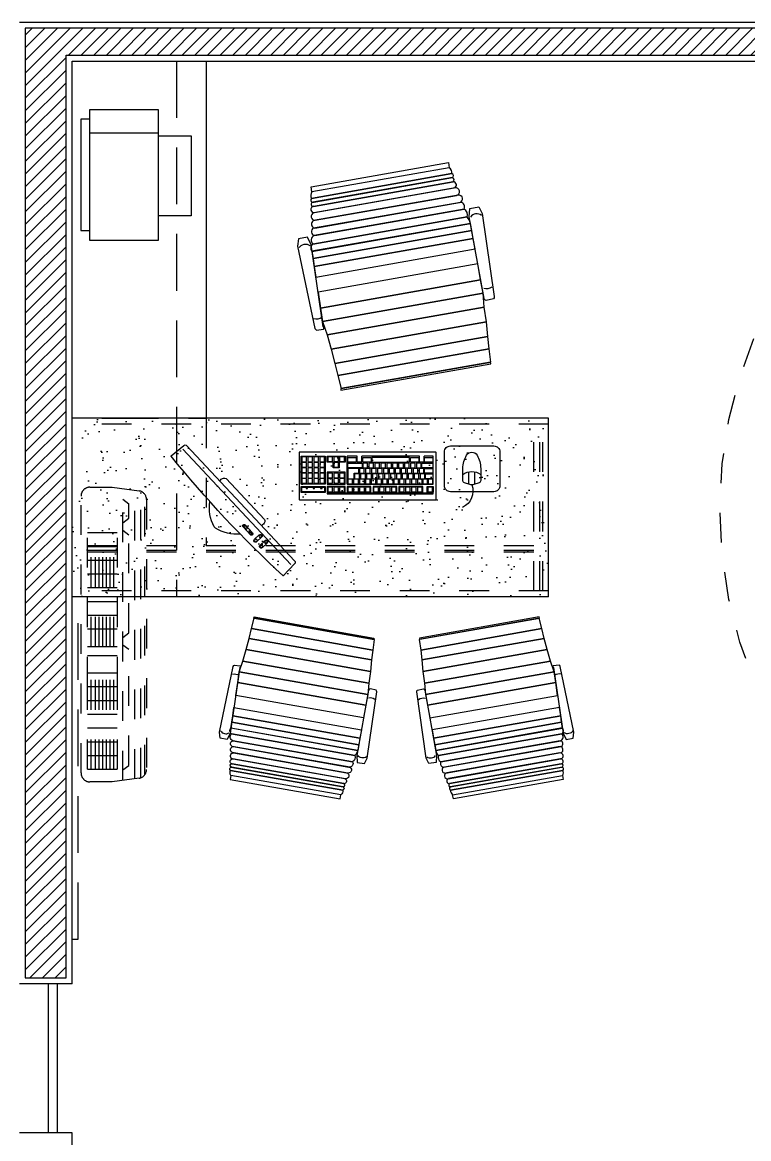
# Model space of a CAD drawing. Header units: millimetres. Extents: x 1999 to 2304, y 1614 to 1800.
# Drawn here: x 2210.985 to 2213.424, y 1637.271 to 1641.021 of the extents above; entities that cross this region are included whole.
import ezdxf

# ---------------------------------------------------------------- set-up
doc = ezdxf.new("R2010")
doc.units = ezdxf.units.MM
doc.header["$LTSCALE"] = 0.03
doc.linetypes.add('HIDDEN', pattern=[9.525, 6.35, -3.175])
for name, color, linetype in [('Ar condicionado', 3, 'Continuous'), ('BANCADAS', 5, 'Continuous'), ('Esquadrias', 3, 'Continuous'), ('Layout', 6, 'Continuous'), ('PL1', 1, 'Continuous'), ('PL250', 250, 'Continuous'), ('PL251', 251, 'Continuous'), ('PL5', 5, 'Continuous'), ('PL6', 6, 'Continuous'), ('Projeção', 250, 'HIDDEN')]:
    doc.layers.add(name, color=color, linetype=linetype)
pattern_1 = [(45, (174.669163, -0.952507), (-0.02121320344, 0.02121320344), [])]

# ---------------------------------------------------------------- blocks, each defined once
blk = doc.blocks.new('cadeira odonto.01')
at = {"layer": 'Layout', "color": 5}
for p, q in [((-0.621, 0.1625), (-0.6356, 0.1887)), ((-0.7364, -0.034), (-0.7364, -0.034)), ((-0.621, -0.2305), (-0.6356, -0.2567)), ((-0.315, -0.5), (-0.3304, -0.8074)), ((-0.265, -0.5), (-0.315, -0.5)), ((-0.265, -0.5), (-0.2496, -0.8074)), ((0.265, -0.5), (0.2496, -0.8074)), ((0.265, -0.5), (0.315, -0.5)), ((0.315, -0.5), (0.3304, -0.8074)), ((0.3536, -0.9616), (0.3536, -0.6116)), ((0.3536, -0.6116), (0.6036, -0.6116)), ((0.6036, -0.6116), (0.6036, -0.9616)), ((-0.2496, -0.8074), (-0.3304, -0.8074)), ((-0.25, -0.8), (-0.33, -0.8)), ((0.2496, -0.8074), (0.3304, -0.8074)), ((0.25, -0.8), (0.33, -0.8)), ((0.3536, -0.9616), (0.3536, -1.2116)), ((0.6036, -0.9616), (0.3536, -0.9616)), ((0.6036, -1.2116), (0.6036, -0.9616)), ((-0.8619, -1.0548), (0.2496, -1.0548)), ((-0.8619, -1.1048), (0.2496, -1.1048)), ((0.3536, -1.2116), (0.6036, -1.2116))]:
    blk.add_line(p, q, dxfattribs=at)
at = {"layer": 'Layout'}
for p, q in [((-0.15, 0.2), (-0.2, -0.2)), ((0.15, 0.2), (-0.15, 0.2)), ((0.15, 0.2), (0.2, -0.2)), ((-0.175, -0.2), (-0.25, -0.65)), ((0.2, -0.2), (-0.2, -0.2)), ((0.1765, -0.2093), (-0.1765, -0.2093)), ((0.175, -0.2), (0.25, -0.65)), ((-0.2107, -1.0548), (-0.25, -0.65)), ((0.2107, -1.0548), (0.25, -0.65)), ((-0.15, -1.68), (-0.2058, -1.1048)), ((0.15, -1.68), (0.2058, -1.1048)), ((-0.15, -1.68), (0.15, -1.68))]:
    blk.add_line(p, q, dxfattribs=at)
at = {"layer": 'Layout', "color": 250}
for p, q in [((-0.0111, 0.14), (-0.0111, 0.2)), ((0.0111, 0.14), (0.0111, 0.2)), ((-0.097, 0.14), (-0.132, -0.14)), ((0.097, 0.14), (-0.097, 0.14)), ((0.097, 0.14), (0.132, -0.14)), ((0.101, 0.1085), (-0.101, 0.1085)), ((0.132, -0.14), (-0.132, -0.14)), ((-0.1874, -1.0268), (-0.1874, -0.5)), ((-0.1874, -0.5), (0, -0.5)), ((0.1874, -0.5), (0, -0.5)), ((0.1874, -1.0268), (0.1874, -0.5))]:
    blk.add_line(p, q, dxfattribs=at)
at = {"layer": 'Layout', "color": 250, "linetype": 'HIDDEN', "ltscale": 0.5}
blk.add_lwpolyline([(-0.8273, -1.0548), (-0.8273, -0.6116), (-1.3173, -0.6116), (-1.3173, -1.1316), (-0.8273, -1.1316), (-0.8273, -1.1048)], dxfattribs=at)
at = {"layer": 'Layout', "color": 5}
for points in [[(-0.3938, -1.0548), (-0.3938, -0.6244), (-0.9138, -0.6244), (-0.9138, -1.1144), (-0.9138, -1.1144)], [(-0.9138, -1.1144), (-0.3938, -1.1144), (-0.3938, -1.1048)]]:
    blk.add_lwpolyline(points, dxfattribs=at)
at = {"layer": 'Layout', "color": 250, "linetype": 'HIDDEN', "ltscale": 0.5}
blk.add_lwpolyline([(0.3536, -0.8616), (0.3536, -0.6116), (0.875, -0.6116), (0.875, -0.8616)], close=True, dxfattribs=at)
for centre, radius in [((0, 0), 1.5), ((0, 0), 1), ((0, 0.2), 0.71)]:
    blk.add_circle(centre, radius, dxfattribs=at)
at = {"layer": 'Layout'}
blk.add_circle((-0.5114, -0.034), 0.225, dxfattribs=at)
at = {"layer": 'Layout', "color": 5}
for centre, radius, start, end in [((-0.5114, -0.034), 0.255, 119.1566, 240.8434), ((-0.8619, -1.0798), 0.025, 90, 270), ((0.2496, -1.0798), 0.025, 270, 90)]:
    blk.add_arc(centre, radius, start, end, dxfattribs=at)
at = {"layer": 'Layout', "color": 250}
for centre, radius, start, end in [((-0.0024, -2.0489), 1.4215, 79.7731, 100.0353), ((-0.2174, -1.0268), 0.03, 291.0587, 0), ((0.2174, -1.0268), 0.03, 180, 248.9413), ((-0.0024, 0.1717), 1.4215, 262.0475, 278.1485)]:
    blk.add_arc(centre, radius, start, end, dxfattribs=at)
blk = doc.blocks.new('imp')
at = {"layer": 'Layout', "color": 250}
blk.add_line((2064.1261, 1013.6938), (2064.3561, 1013.6938), dxfattribs=at)
at = {"layer": 'Layout', "color": 5}
blk.add_lwpolyline([(2064.1261, 1013.6138), (2064.1261, 1014.0538), (2064.3561, 1014.0538), (2064.3561, 1013.6138)], close=True, dxfattribs=at)
at = {"layer": 'Layout'}
blk.add_lwpolyline([(2064.3561, 1013.6469), (2064.3861, 1013.6469), (2064.3861, 1014.0207), (2064.3561, 1014.0207)], dxfattribs=at)
at = {"layer": 'Layout', "color": 250}
blk.add_lwpolyline([(2064.1261, 1013.7024), (2064.0161, 1013.7024), (2064.0161, 1013.9708), (2064.1261, 1013.9708)], dxfattribs=at)
blk = doc.blocks.new('chair')
at = {"layer": 'Layout', "color": 5}
for p, q in [((-0.2341, -0.0176), (-0.2341, 0)), ((-0.2341, 0), (0.2341, 0)), ((0.2341, 0), (0.2341, -0.0176)), ((0.2341, -0.0176), (-0.2341, -0.0176))]:
    blk.add_line(p, q, dxfattribs=at)
at = {"layer": 'Layout', "color": 251}
for p, q in [((0.2341, -0.0176), (-0.2341, -0.0176)), ((0.2341, -0.0176), (-0.2341, -0.0176)), ((-0.2398, -0.0385), (0.2388, -0.0385)), ((0.2388, -0.0385), (-0.2398, -0.0385)), ((-0.2398, -0.0385), (0.2388, -0.0385)), ((-0.2398, -0.0521), (0.2388, -0.0521)), ((0.2388, -0.0521), (-0.2373, -0.0521)), ((0.2388, -0.0661), (-0.2373, -0.0661)), ((-0.2373, -0.0661), (0.2388, -0.0661)), ((0.2414, -0.0874), (-0.2399, -0.0874)), ((-0.2373, -0.0874), (0.2388, -0.0874)), ((0.2513, -0.1386), (-0.2499, -0.1386)), ((0.2474, -0.113), (-0.2459, -0.113)), ((-0.2459, -0.1386), (0.2474, -0.1386)), ((-0.2399, -0.113), (0.2414, -0.113)), ((0.259, -0.1627), (-0.252, -0.1627)), ((-0.2499, -0.1627), (0.259, -0.1627)), ((0.2716, -0.2139), (-0.2688, -0.2139)), ((-0.2688, -0.2141), (0.2716, -0.2139)), ((0.264, -0.1907), (-0.2615, -0.1907)), ((-0.2615, -0.1907), (0.264, -0.1907)), ((0.2717, -0.2381), (-0.2694, -0.2381)), ((-0.2694, -0.2381), (0.2717, -0.2381)), ((0.2718, -0.2655), (-0.2701, -0.2655)), ((-0.2701, -0.2655), (0.2718, -0.2655)), ((-0.271, -0.3012), (0.2719, -0.3012)), ((0.2721, -0.3525), (-0.2723, -0.3525)), ((0.2723, -0.4068), (-0.2737, -0.4068)), ((-0.2737, -0.4068), (0.2723, -0.4068)), ((0.2725, -0.4524), (-0.2749, -0.4518)), ((-0.2749, -0.4518), (0.2725, -0.4524)), ((-0.2678, -0.4994), (0.2685, -0.4994)), ((0.2685, -0.4994), (-0.2678, -0.4994)), ((-0.2628, -0.5491), (0.2667, -0.5491)), ((0.2667, -0.5491), (-0.2628, -0.5491)), ((-0.2583, -0.598), (0.2627, -0.598)), ((0.2627, -0.598), (-0.2583, -0.598)), ((-0.2561, -0.6398), (0.2605, -0.6398)), ((0.2605, -0.6398), (-0.2561, -0.6398)), ((-0.2523, -0.6849), (0.2585, -0.6849))]:
    blk.add_line(p, q, dxfattribs=at)
at = {"layer": 'Layout'}
for p, q in [((-0.2688, -0.2139), (-0.2694, -0.2381)), ((0.2717, -0.2381), (0.2716, -0.2139)), ((-0.2694, -0.2381), (-0.2701, -0.2655)), ((0.2718, -0.2655), (0.2717, -0.2381)), ((-0.2701, -0.2655), (-0.271, -0.3012)), ((0.2719, -0.3012), (0.2718, -0.2655)), ((-0.2723, -0.3525), (-0.2737, -0.4068)), ((0.2723, -0.4068), (0.2721, -0.3525)), ((-0.2737, -0.4068), (-0.2749, -0.4518)), ((0.2725, -0.4524), (0.2723, -0.4068)), ((-0.2749, -0.4518), (-0.2678, -0.4994)), ((0.2685, -0.4994), (0.2725, -0.4524)), ((-0.2678, -0.4994), (-0.2628, -0.5491)), ((0.2667, -0.5491), (0.2685, -0.4994)), ((-0.2628, -0.5491), (-0.2583, -0.598)), ((0.2627, -0.598), (0.2667, -0.5491)), ((-0.2583, -0.598), (-0.2561, -0.6398)), ((0.2605, -0.6398), (0.2627, -0.598)), ((-0.2561, -0.6398), (-0.2523, -0.6849)), ((0.2585, -0.6849), (0.2605, -0.6398))]:
    blk.add_line(p, q, dxfattribs=at)
at = {"layer": 'Layout', "color": 5}
for points in [[(-0.2755, -0.1643), (-0.3059, -0.1643), (-0.3132, -0.1881), (-0.304, -0.4704, 0.205362), (-0.3002, -0.4768), (-0.2757, -0.4782, 0.424927), (-0.2754, -0.4703), (-0.2682, -0.1924)], [(0.2788, -0.164), (0.3092, -0.164), (0.3165, -0.1878), (0.3073, -0.4701, -0.205362), (0.3035, -0.4765), (0.279, -0.4779, -0.331039), (0.2726, -0.47), (0.2715, -0.1921)]]:
    blk.add_lwpolyline(points, format="xyb", close=True, dxfattribs=at)
for points in [[(-0.3092, -0.1942, -0.419252), (-0.2722, -0.1931, 0.402201)], [(0.3125, -0.1939, 0.419252), (0.2755, -0.1929, -0.402201)], [(-0.3018, -0.4375, 0.2105), (-0.2744, -0.4377, -0.207409)], [(0.3051, -0.4373, -0.2105), (0.2777, -0.4374, 0.207409)]]:
    blk.add_lwpolyline(points, format="xyb", dxfattribs=at)
at = {"layer": 'Layout'}
blk.add_lwpolyline([(0.2568, -0.6849), (-0.2539, -0.6849), (-0.2539, -0.69), (0.2568, -0.69)], close=True, dxfattribs=at)
at = {"layer": 'Layout', "color": 5}
for centre, radius, start, end in [((-0.2165, -0.0337), 0.0238, 137.6235, 191.6796), ((-0.2165, -0.0337), 0.0238, 137.6235, 191.6796), ((0.2189, -0.032), 0.0209, 341.9604, 43.4591), ((0.2189, -0.032), 0.0209, 341.9604, 43.4591), ((-0.2373, -0.0767), 0.0107, 90, 270), ((-0.2373, -0.0591), 0.00696, 90, 270), ((-0.2343, -0.0453), 0.00878, 129.2386, 230.7614), ((0.2357, -0.0453), 0.00745, 294.139, 65.861), ((0.2352, -0.0591), 0.00781, 296.9826, 63.0174), ((0.2369, -0.0767), 0.0108, 280.1541, 79.8459), ((-0.2382, -0.1002), 0.0129, 97.7987, 262.2013), ((0.2414, -0.1002), 0.0128, 270, 90), ((-0.2472, -0.1506), 0.0124, 102.6717, 257.3283), ((-0.2416, -0.1258), 0.0135, 108.746, 251.254), ((0.2474, -0.1258), 0.0128, 270, 90), ((0.2471, -0.1532), 0.0152, 321.1954, 74.0184), ((-0.2473, -0.1799), 0.0178, 105.1255, 217.329), ((0.2455, -0.1796), 0.0216, 329.1582, 51.2932), ((-0.2552, -0.2055), 0.0161, 113.1015, 212.385), ((0.2232, -0.2168), 0.0485, 3.4659, 32.6133)]:
    blk.add_arc(centre, radius, start, end, dxfattribs=at)
blk = doc.blocks.new('Teclado')
at = {"layer": 'PL250'}
blk.add_lwpolyline([(-0.23, 0.158), (-0.23, 0.002, 0.414214), (-0.228, 0), (0.228, 0, 0.414214), (0.23, 0.002), (0.23, 0.158, 0.414214), (0.228, 0.16), (-0.228, 0.16, 0.414214)], format="xyb", close=True, dxfattribs=at)
at = {"layer": 'PL251'}
for p, q in [((-0.22, 0.108), (-0.22, 0.0141)), ((0.069, 0.108), (-0.22, 0.108)), ((0.069, 0.108), (0.069, 0.0141)), ((0.098, 0.0494), (0.098, 0.0363)), ((0.116, 0.0532), (0.116, 0.034)), ((-0.22, 0.0141), (-0.19, 0.0141)), ((-0.19, 0.0341), (-0.19, 0.0141)), ((-0.19, 0.0341), (-0.174, 0.0341)), ((-0.174, 0.0341), (-0.174, 0.0141)), ((-0.174, 0.0141), (0.019, 0.0141)), ((0.019, 0.0341), (0.019, 0.0141)), ((0.019, 0.0341), (0.035, 0.0341)), ((0.035, 0.0341), (0.035, 0.0141)), ((0.035, 0.0141), (0.069, 0.0141))]:
    blk.add_line(p, q, dxfattribs=at)
for points in [[(-0.22, 0.138), (0.136, 0.138), (0.136, 0.14), (-0.22, 0.14)], [(-0.22, 0.136), (-0.2, 0.136), (-0.2, 0.116), (-0.22, 0.116)], [(-0.105, 0.136), (-0.185, 0.136), (-0.185, 0.116), (-0.105, 0.116)], [(-0.018, 0.136), (-0.098, 0.136), (-0.098, 0.116), (-0.018, 0.116)], [(0.069, 0.136), (-0.011, 0.136), (-0.011, 0.116), (0.069, 0.116)], [(0.136, 0.136), (0.076, 0.136), (0.076, 0.116), (0.136, 0.116)], [(0.143, 0.136), (0.223, 0.136), (0.223, 0.116), (0.143, 0.116)], [(0.145, 0.134), (0.221, 0.134), (0.221, 0.118), (0.145, 0.118)], [(0.1529, 0.1227), (0.1529, 0.1207), (0.1579, 0.1207), (0.1579, 0.1227)], [(0.1779, 0.1227), (0.1779, 0.1207), (0.1829, 0.1207), (0.1829, 0.1227)], [(0.2018, 0.1227), (0.2018, 0.1207), (0.2068, 0.1207), (0.2068, 0.1227)], [(0.136, 0.108), (0.076, 0.108), (0.076, 0.068), (0.136, 0.068)], [(0.223, 0.0141), (0.143, 0.0141), (0.143, 0.108), (0.223, 0.108)]]:
    blk.add_lwpolyline(points, close=True, dxfattribs=at)
for points in [[(-0.202, 0.1325, 0.414214), (-0.2035, 0.134), (-0.2165, 0.134, 0.414214), (-0.218, 0.1325), (-0.218, 0.1195, 0.414214), (-0.2165, 0.118), (-0.2035, 0.118, 0.414214), (-0.202, 0.1195)], [(-0.167, 0.1325, 0.414214), (-0.1685, 0.134), (-0.1815, 0.134, 0.414214), (-0.183, 0.1325), (-0.183, 0.1195, 0.414214), (-0.1815, 0.118), (-0.1685, 0.118, 0.414214), (-0.167, 0.1195)], [(-0.147, 0.1325, 0.414214), (-0.1485, 0.134), (-0.1615, 0.134, 0.414214), (-0.163, 0.1325), (-0.163, 0.1195, 0.414214), (-0.1615, 0.118), (-0.1485, 0.118, 0.414214), (-0.147, 0.1195)], [(-0.127, 0.1325, 0.414214), (-0.1285, 0.134), (-0.1415, 0.134, 0.414214), (-0.143, 0.1325), (-0.143, 0.1195, 0.414214), (-0.1415, 0.118), (-0.1285, 0.118, 0.414214), (-0.127, 0.1195)], [(-0.107, 0.1325, 0.414214), (-0.1085, 0.134), (-0.1215, 0.134, 0.414214), (-0.123, 0.1325), (-0.123, 0.1195, 0.414214), (-0.1215, 0.118), (-0.1085, 0.118, 0.414214), (-0.107, 0.1195)], [(-0.0799, 0.1325, 0.414214), (-0.0814, 0.134), (-0.0944, 0.134, 0.414214), (-0.0959, 0.1325), (-0.0959, 0.1195, 0.414214), (-0.0944, 0.118), (-0.0814, 0.118, 0.414214), (-0.0799, 0.1195)], [(-0.0599, 0.1325, 0.414214), (-0.0614, 0.134), (-0.0744, 0.134, 0.414214), (-0.0759, 0.1325), (-0.0759, 0.1195, 0.414214), (-0.0744, 0.118), (-0.0614, 0.118, 0.414214), (-0.0599, 0.1195)], [(-0.0399, 0.1325, 0.414214), (-0.0414, 0.134), (-0.0544, 0.134, 0.414214), (-0.0559, 0.1325), (-0.0559, 0.1195, 0.414214), (-0.0544, 0.118), (-0.0414, 0.118, 0.414214), (-0.0399, 0.1195)], [(-0.0199, 0.1325, 0.414214), (-0.0214, 0.134), (-0.0344, 0.134, 0.414214), (-0.0359, 0.1325), (-0.0359, 0.1195, 0.414214), (-0.0344, 0.118), (-0.0214, 0.118, 0.414214), (-0.0199, 0.1195)], [(0.007, 0.1325, 0.414214), (0.0055, 0.134), (-0.0075, 0.134, 0.414214), (-0.009, 0.1325), (-0.009, 0.1195, 0.414214), (-0.0075, 0.118), (0.0055, 0.118, 0.414214), (0.007, 0.1195)], [(0.027, 0.1325, 0.414214), (0.0255, 0.134), (0.0125, 0.134, 0.414214), (0.011, 0.1325), (0.011, 0.1195, 0.414214), (0.0125, 0.118), (0.0255, 0.118, 0.414214), (0.027, 0.1195)], [(0.047, 0.1325, 0.414214), (0.0455, 0.134), (0.0325, 0.134, 0.414214), (0.031, 0.1325), (0.031, 0.1195, 0.414214), (0.0325, 0.118), (0.0455, 0.118, 0.414214), (0.047, 0.1195)], [(0.067, 0.1325, 0.414214), (0.0655, 0.134), (0.0525, 0.134, 0.414214), (0.051, 0.1325), (0.051, 0.1195, 0.414214), (0.0525, 0.118), (0.0655, 0.118, 0.414214), (0.067, 0.1195)], [(0.094, 0.1325, 0.414214), (0.0925, 0.134), (0.0795, 0.134, 0.414214), (0.078, 0.1325), (0.078, 0.1195, 0.414214), (0.0795, 0.118), (0.0925, 0.118, 0.414214), (0.094, 0.1195)], [(0.114, 0.1325, 0.414214), (0.1125, 0.134), (0.0995, 0.134, 0.414214), (0.098, 0.1325), (0.098, 0.1195, 0.414214), (0.0995, 0.118), (0.1125, 0.118, 0.414214), (0.114, 0.1195)], [(0.134, 0.1325, 0.414214), (0.1325, 0.134), (0.1195, 0.134, 0.414214), (0.118, 0.1325), (0.118, 0.1195, 0.414214), (0.1195, 0.118), (0.1325, 0.118, 0.414214), (0.134, 0.1195)], [(-0.2175, 0.0894), (-0.1955, 0.0894, -0.414214), (-0.194, 0.0879), (-0.194, 0.0748, -0.414214), (-0.1955, 0.0733), (-0.2175, 0.0733, -0.414214), (-0.219, 0.0748), (-0.219, 0.0879, -0.414214)], [(-0.2029, 0.1055, 0.414214), (-0.2044, 0.107), (-0.2174, 0.107, 0.414214), (-0.2189, 0.1055), (-0.2189, 0.0925, 0.414214), (-0.2174, 0.091), (-0.2044, 0.091, 0.414214), (-0.2029, 0.0925)], [(-0.1848, 0.1055, 0.414214), (-0.1863, 0.107), (-0.1993, 0.107, 0.414214), (-0.2008, 0.1055), (-0.2008, 0.0925, 0.414214), (-0.1993, 0.091), (-0.1863, 0.091, 0.414214), (-0.1848, 0.0925)], [(-0.1764, 0.0878, 0.414214), (-0.1779, 0.0893), (-0.1909, 0.0893, 0.414214), (-0.1924, 0.0878), (-0.1924, 0.0748, 0.414214), (-0.1909, 0.0733), (-0.1779, 0.0733, 0.414214), (-0.1764, 0.0748)], [(-0.167, 0.1055, 0.414214), (-0.1685, 0.107), (-0.1815, 0.107, 0.414214), (-0.183, 0.1055), (-0.183, 0.0925, 0.414214), (-0.1815, 0.091), (-0.1685, 0.091, 0.414214), (-0.167, 0.0925)], [(-0.1564, 0.0878, 0.414214), (-0.1579, 0.0893), (-0.1709, 0.0893, 0.414214), (-0.1724, 0.0878), (-0.1724, 0.0748, 0.414214), (-0.1709, 0.0733), (-0.1579, 0.0733, 0.414214), (-0.1564, 0.0748)], [(-0.147, 0.1055, 0.414214), (-0.1485, 0.107), (-0.1615, 0.107, 0.414214), (-0.163, 0.1055), (-0.163, 0.0925, 0.414214), (-0.1615, 0.091), (-0.1485, 0.091, 0.414214), (-0.147, 0.0925)], [(-0.1364, 0.0878, 0.414214), (-0.1379, 0.0893), (-0.1509, 0.0893, 0.414214), (-0.1524, 0.0878), (-0.1524, 0.0748, 0.414214), (-0.1509, 0.0733), (-0.1379, 0.0733, 0.414214), (-0.1364, 0.0748)], [(-0.127, 0.1055, 0.414214), (-0.1285, 0.107), (-0.1415, 0.107, 0.414214), (-0.143, 0.1055), (-0.143, 0.0925, 0.414214), (-0.1415, 0.091), (-0.1285, 0.091, 0.414214), (-0.127, 0.0925)], [(-0.1164, 0.0878, 0.414214), (-0.1179, 0.0893), (-0.1309, 0.0893, 0.414214), (-0.1324, 0.0878), (-0.1324, 0.0748, 0.414214), (-0.1309, 0.0733), (-0.1179, 0.0733, 0.414214), (-0.1164, 0.0748)], [(-0.107, 0.1055, 0.414214), (-0.1085, 0.107), (-0.1215, 0.107, 0.414214), (-0.123, 0.1055), (-0.123, 0.0925, 0.414214), (-0.1215, 0.091), (-0.1085, 0.091, 0.414214), (-0.107, 0.0925)], [(-0.0964, 0.0878, 0.414214), (-0.0979, 0.0893), (-0.1109, 0.0893, 0.414214), (-0.1124, 0.0878), (-0.1124, 0.0748, 0.414214), (-0.1109, 0.0733), (-0.0979, 0.0733, 0.414214), (-0.0964, 0.0748)], [(-0.0881, 0.1055, 0.414214), (-0.0896, 0.107), (-0.1026, 0.107, 0.414214), (-0.1041, 0.1055), (-0.1041, 0.0925, 0.414214), (-0.1026, 0.091), (-0.0896, 0.091, 0.414214), (-0.0881, 0.0925)], [(-0.0764, 0.0878, 0.414214), (-0.0779, 0.0893), (-0.0909, 0.0893, 0.414214), (-0.0924, 0.0878), (-0.0924, 0.0748, 0.414214), (-0.0909, 0.0733), (-0.0779, 0.0733, 0.414214), (-0.0764, 0.0748)], [(-0.0692, 0.1055, 0.414214), (-0.0707, 0.107), (-0.0837, 0.107, 0.414214), (-0.0852, 0.1055), (-0.0852, 0.0925, 0.414214), (-0.0837, 0.091), (-0.0707, 0.091, 0.414214), (-0.0692, 0.0925)], [(-0.0564, 0.0878, 0.414214), (-0.0579, 0.0893), (-0.0709, 0.0893, 0.414214), (-0.0724, 0.0878), (-0.0724, 0.0748, 0.414214), (-0.0709, 0.0733), (-0.0579, 0.0733, 0.414214), (-0.0564, 0.0748)], [(-0.0496, 0.1055, 0.414214), (-0.0511, 0.107), (-0.0641, 0.107, 0.414214), (-0.0656, 0.1055), (-0.0656, 0.0925, 0.414214), (-0.0641, 0.091), (-0.0511, 0.091, 0.414214), (-0.0496, 0.0925)], [(-0.0364, 0.0878, 0.414214), (-0.0379, 0.0893), (-0.0509, 0.0893, 0.414214), (-0.0524, 0.0878), (-0.0524, 0.0748, 0.414214), (-0.0509, 0.0733), (-0.0379, 0.0733, 0.414214), (-0.0364, 0.0748)], [(-0.0303, 0.1055, 0.414214), (-0.0318, 0.107), (-0.0448, 0.107, 0.414214), (-0.0463, 0.1055), (-0.0463, 0.0925, 0.414214), (-0.0448, 0.091), (-0.0318, 0.091, 0.414214), (-0.0303, 0.0925)], [(-0.0164, 0.0878, 0.414214), (-0.0179, 0.0893), (-0.0309, 0.0893, 0.414214), (-0.0324, 0.0878), (-0.0324, 0.0748, 0.414214), (-0.0309, 0.0733), (-0.0179, 0.0733, 0.414214), (-0.0164, 0.0748)], [(-0.0114, 0.1055, 0.414214), (-0.0129, 0.107), (-0.0259, 0.107, 0.414214), (-0.0274, 0.1055), (-0.0274, 0.0925, 0.414214), (-0.0259, 0.091), (-0.0129, 0.091, 0.414214), (-0.0114, 0.0925)], [(0.0036, 0.0878, 0.414214), (0.0021, 0.0893), (-0.0109, 0.0893, 0.414214), (-0.0124, 0.0878), (-0.0124, 0.0748, 0.414214), (-0.0109, 0.0733), (0.0021, 0.0733, 0.414214), (0.0036, 0.0748)], [(0.007, 0.1055, 0.414214), (0.0055, 0.107), (-0.0075, 0.107, 0.414214), (-0.009, 0.1055), (-0.009, 0.0925, 0.414214), (-0.0075, 0.091), (0.0055, 0.091, 0.414214), (0.007, 0.0925)], [(0.0236, 0.0878, 0.414214), (0.0221, 0.0893), (0.0091, 0.0893, 0.414214), (0.0076, 0.0878), (0.0076, 0.0748, 0.414214), (0.0091, 0.0733), (0.0221, 0.0733, 0.414214), (0.0236, 0.0748)], [(0.027, 0.1055, 0.414214), (0.0255, 0.107), (0.0125, 0.107, 0.414214), (0.011, 0.1055), (0.011, 0.0925, 0.414214), (0.0125, 0.091), (0.0255, 0.091, 0.414214), (0.027, 0.0925)], [(0.0436, 0.0878, 0.414214), (0.0421, 0.0893), (0.0291, 0.0893, 0.414214), (0.0276, 0.0878), (0.0276, 0.0748, 0.414214), (0.0291, 0.0733), (0.0421, 0.0733, 0.414214), (0.0436, 0.0748)], [(0.0306, 0.0552), (0.0655, 0.0552, 0.414214), (0.067, 0.0567), (0.067, 0.0878, 0.414214), (0.0655, 0.0893), (0.047, 0.0893, 0.414214), (0.0455, 0.0878), (0.0455, 0.0723, -0.414214), (0.044, 0.0708), (0.0306, 0.0708, 0.414214), (0.0291, 0.0693), (0.0291, 0.0567, 0.414214)], [(0.047, 0.1055, 0.414214), (0.0455, 0.107), (0.0325, 0.107, 0.414214), (0.031, 0.1055), (0.031, 0.0925, 0.414214), (0.0325, 0.091), (0.0455, 0.091, 0.414214), (0.047, 0.0925)], [(0.067, 0.1055, 0.414214), (0.0655, 0.107), (0.0525, 0.107, 0.414214), (0.051, 0.1055), (0.051, 0.0925, 0.414214), (0.0525, 0.091), (0.0655, 0.091, 0.414214), (0.067, 0.0925)], [(0.094, 0.1032, 0.414214), (0.0925, 0.1047), (0.0795, 0.1047, 0.414214), (0.078, 0.1032), (0.078, 0.0902, 0.414214), (0.0795, 0.0887), (0.0925, 0.0887, 0.414214), (0.094, 0.0902)], [(0.094, 0.0855, 0.414214), (0.0925, 0.087), (0.0795, 0.087, 0.414214), (0.078, 0.0855), (0.078, 0.0725, 0.414214), (0.0795, 0.071), (0.0925, 0.071, 0.414214), (0.094, 0.0725)], [(0.114, 0.1032, 0.414214), (0.1125, 0.1047), (0.0995, 0.1047, 0.414214), (0.098, 0.1032), (0.098, 0.0902, 0.414214), (0.0995, 0.0887), (0.1125, 0.0887, 0.414214), (0.114, 0.0902)], [(0.114, 0.0855, 0.414214), (0.1125, 0.087), (0.0995, 0.087, 0.414214), (0.098, 0.0855), (0.098, 0.0725, 0.414214), (0.0995, 0.071), (0.1125, 0.071, 0.414214), (0.114, 0.0725)], [(0.134, 0.1032, 0.414214), (0.1325, 0.1047), (0.1195, 0.1047, 0.414214), (0.118, 0.1032), (0.118, 0.0902, 0.414214), (0.1195, 0.0887), (0.1325, 0.0887, 0.414214), (0.134, 0.0902)], [(0.134, 0.0855, 0.414214), (0.1325, 0.087), (0.1195, 0.087, 0.414214), (0.118, 0.0855), (0.118, 0.0725, 0.414214), (0.1195, 0.071), (0.1325, 0.071, 0.414214), (0.134, 0.0725)], [(0.161, 0.1033, 0.414214), (0.1595, 0.1048), (0.1465, 0.1048, 0.414214), (0.145, 0.1033), (0.145, 0.0903, 0.414214), (0.1465, 0.0888), (0.1595, 0.0888, 0.414214), (0.161, 0.0903)], [(0.161, 0.0856, 0.414214), (0.1595, 0.0871), (0.1465, 0.0871, 0.414214), (0.145, 0.0856), (0.145, 0.0726, 0.414214), (0.1465, 0.0711), (0.1595, 0.0711, 0.414214), (0.161, 0.0726)], [(0.181, 0.1033, 0.414214), (0.1795, 0.1048), (0.1665, 0.1048, 0.414214), (0.165, 0.1033), (0.165, 0.0903, 0.414214), (0.1665, 0.0888), (0.1795, 0.0888, 0.414214), (0.181, 0.0903)], [(0.181, 0.0856, 0.414214), (0.1795, 0.0871), (0.1665, 0.0871, 0.414214), (0.165, 0.0856), (0.165, 0.0726, 0.414214), (0.1665, 0.0711), (0.1795, 0.0711, 0.414214), (0.181, 0.0726)], [(0.201, 0.1033, 0.414214), (0.1995, 0.1048), (0.1865, 0.1048, 0.414214), (0.185, 0.1033), (0.185, 0.0903, 0.414214), (0.1865, 0.0888), (0.1995, 0.0888, 0.414214), (0.201, 0.0903)], [(0.201, 0.0856, 0.414214), (0.1995, 0.0871), (0.1865, 0.0871, 0.414214), (0.185, 0.0856), (0.185, 0.0726, 0.414214), (0.1865, 0.0711), (0.1995, 0.0711, 0.414214), (0.201, 0.0726)], [(0.221, 0.1033, 0.414214), (0.2195, 0.1048), (0.2065, 0.1048, 0.414214), (0.205, 0.1033), (0.205, 0.0903, 0.414214), (0.2065, 0.0888), (0.2195, 0.0888, 0.414214), (0.221, 0.0903)], [(0.221, 0.0856, 0.414214), (0.2195, 0.0871), (0.2065, 0.0871, 0.414214), (0.205, 0.0856), (0.205, 0.0726, 0.414214), (0.2065, 0.0711), (0.2195, 0.0711, 0.414214), (0.221, 0.0726)], [(-0.219, 0.0567), (-0.219, 0.0698, -0.414214), (-0.2175, 0.0713), (-0.1922, 0.0713, -0.414214), (-0.1907, 0.0698), (-0.1907, 0.0567, -0.414214), (-0.1922, 0.0552), (-0.2175, 0.0552, -0.414214)], [(-0.219, 0.0386), (-0.219, 0.0517, -0.414214), (-0.2175, 0.0532), (-0.1834, 0.0532, -0.414214), (-0.1819, 0.0517), (-0.1819, 0.0386, -0.414214), (-0.1834, 0.0371), (-0.2175, 0.0371, -0.414214)], [(-0.1727, 0.0697, 0.414214), (-0.1742, 0.0712), (-0.1872, 0.0712, 0.414214), (-0.1887, 0.0697), (-0.1887, 0.0567, 0.414214), (-0.1872, 0.0552), (-0.1742, 0.0552, 0.414214), (-0.1727, 0.0567)], [(-0.1639, 0.0517, 0.414214), (-0.1654, 0.0532), (-0.1784, 0.0532, 0.414214), (-0.1799, 0.0517), (-0.1799, 0.0387, 0.414214), (-0.1784, 0.0372), (-0.1654, 0.0372, 0.414214), (-0.1639, 0.0387)], [(-0.1527, 0.0697, 0.414214), (-0.1542, 0.0712), (-0.1672, 0.0712, 0.414214), (-0.1687, 0.0697), (-0.1687, 0.0567, 0.414214), (-0.1672, 0.0552), (-0.1542, 0.0552, 0.414214), (-0.1527, 0.0567)], [(-0.1439, 0.0517, 0.414214), (-0.1454, 0.0532), (-0.1584, 0.0532, 0.414214), (-0.1599, 0.0517), (-0.1599, 0.0387, 0.414214), (-0.1584, 0.0372), (-0.1454, 0.0372, 0.414214), (-0.1439, 0.0387)], [(-0.1327, 0.0697, 0.414214), (-0.1342, 0.0712), (-0.1472, 0.0712, 0.414214), (-0.1487, 0.0697), (-0.1487, 0.0567, 0.414214), (-0.1472, 0.0552), (-0.1342, 0.0552, 0.414214), (-0.1327, 0.0567)], [(-0.1239, 0.0517, 0.414214), (-0.1254, 0.0532), (-0.1384, 0.0532, 0.414214), (-0.1399, 0.0517), (-0.1399, 0.0387, 0.414214), (-0.1384, 0.0372), (-0.1254, 0.0372, 0.414214), (-0.1239, 0.0387)], [(-0.1127, 0.0697, 0.414214), (-0.1142, 0.0712), (-0.1272, 0.0712, 0.414214), (-0.1287, 0.0697), (-0.1287, 0.0567, 0.414214), (-0.1272, 0.0552), (-0.1142, 0.0552, 0.414214), (-0.1127, 0.0567)], [(-0.1039, 0.0517, 0.414214), (-0.1054, 0.0532), (-0.1184, 0.0532, 0.414214), (-0.1199, 0.0517), (-0.1199, 0.0387, 0.414214), (-0.1184, 0.0372), (-0.1054, 0.0372, 0.414214), (-0.1039, 0.0387)], [(-0.0927, 0.0697, 0.414214), (-0.0942, 0.0712), (-0.1072, 0.0712, 0.414214), (-0.1087, 0.0697), (-0.1087, 0.0567, 0.414214), (-0.1072, 0.0552), (-0.0942, 0.0552, 0.414214), (-0.0927, 0.0567)], [(-0.0839, 0.0517, 0.414214), (-0.0854, 0.0532), (-0.0984, 0.0532, 0.414214), (-0.0999, 0.0517), (-0.0999, 0.0387, 0.414214), (-0.0984, 0.0372), (-0.0854, 0.0372, 0.414214), (-0.0839, 0.0387)], [(-0.0727, 0.0697, 0.414214), (-0.0742, 0.0712), (-0.0872, 0.0712, 0.414214), (-0.0887, 0.0697), (-0.0887, 0.0567, 0.414214), (-0.0872, 0.0552), (-0.0742, 0.0552, 0.414214), (-0.0727, 0.0567)], [(-0.0639, 0.0517, 0.414214), (-0.0654, 0.0532), (-0.0784, 0.0532, 0.414214), (-0.0799, 0.0517), (-0.0799, 0.0387, 0.414214), (-0.0784, 0.0372), (-0.0654, 0.0372, 0.414214), (-0.0639, 0.0387)], [(-0.0527, 0.0697, 0.414214), (-0.0542, 0.0712), (-0.0672, 0.0712, 0.414214), (-0.0687, 0.0697), (-0.0687, 0.0567, 0.414214), (-0.0672, 0.0552), (-0.0542, 0.0552, 0.414214), (-0.0527, 0.0567)], [(-0.0439, 0.0517, 0.414214), (-0.0454, 0.0532), (-0.0584, 0.0532, 0.414214), (-0.0599, 0.0517), (-0.0599, 0.0387, 0.414214), (-0.0584, 0.0372), (-0.0454, 0.0372, 0.414214), (-0.0439, 0.0387)], [(-0.0327, 0.0697, 0.414214), (-0.0342, 0.0712), (-0.0472, 0.0712, 0.414214), (-0.0487, 0.0697), (-0.0487, 0.0567, 0.414214), (-0.0472, 0.0552), (-0.0342, 0.0552, 0.414214), (-0.0327, 0.0567)], [(-0.0239, 0.0517, 0.414214), (-0.0254, 0.0532), (-0.0384, 0.0532, 0.414214), (-0.0399, 0.0517), (-0.0399, 0.0387, 0.414214), (-0.0384, 0.0372), (-0.0254, 0.0372, 0.414214), (-0.0239, 0.0387)], [(-0.0127, 0.0697, 0.414214), (-0.0142, 0.0712), (-0.0272, 0.0712, 0.414214), (-0.0287, 0.0697), (-0.0287, 0.0567, 0.414214), (-0.0272, 0.0552), (-0.0142, 0.0552, 0.414214), (-0.0127, 0.0567)], [(-0.0039, 0.0517, 0.414214), (-0.0054, 0.0532), (-0.0184, 0.0532, 0.414214), (-0.0199, 0.0517), (-0.0199, 0.0387, 0.414214), (-0.0184, 0.0372), (-0.0054, 0.0372, 0.414214), (-0.0039, 0.0387)], [(0.0073, 0.0697, 0.414214), (0.0058, 0.0712), (-0.0072, 0.0712, 0.414214), (-0.0087, 0.0697), (-0.0087, 0.0567, 0.414214), (-0.0072, 0.0552), (0.0058, 0.0552, 0.414214), (0.0073, 0.0567)], [(0.0161, 0.0517, 0.414214), (0.0146, 0.0532), (0.0016, 0.0532, 0.414214), (0.0001, 0.0517), (0.0001, 0.0387, 0.414214), (0.0016, 0.0372), (0.0146, 0.0372, 0.414214), (0.0161, 0.0387)], [(0.0273, 0.0697, 0.414214), (0.0258, 0.0712), (0.0128, 0.0712, 0.414214), (0.0113, 0.0697), (0.0113, 0.0567, 0.414214), (0.0128, 0.0552), (0.0258, 0.0552, 0.414214), (0.0273, 0.0567)], [(0.0185, 0.0517, -0.414214), (0.02, 0.0532), (0.0655, 0.0532, -0.414214), (0.067, 0.0517), (0.067, 0.0386, -0.414214), (0.0655, 0.0371), (0.02, 0.0371, -0.414214), (0.0185, 0.0386)], [(0.114, 0.0493, 0.414214), (0.1125, 0.0508), (0.0995, 0.0508, 0.414214), (0.098, 0.0493), (0.098, 0.0363, 0.414214), (0.0995, 0.0348), (0.1125, 0.0348, 0.414214), (0.114, 0.0363)], [(0.161, 0.0674, 0.414214), (0.1595, 0.0689), (0.1465, 0.0689, 0.414214), (0.145, 0.0674), (0.145, 0.0544, 0.414214), (0.1465, 0.0529), (0.1595, 0.0529, 0.414214), (0.161, 0.0544)], [(0.161, 0.0494, 0.414214), (0.1595, 0.0509), (0.1465, 0.0509, 0.414214), (0.145, 0.0494), (0.145, 0.0364, 0.414214), (0.1465, 0.0349), (0.1595, 0.0349, 0.414214), (0.161, 0.0364)], [(0.181, 0.0674, 0.414214), (0.1795, 0.0689), (0.1665, 0.0689, 0.414214), (0.165, 0.0674), (0.165, 0.0544, 0.414214), (0.1665, 0.0529), (0.1795, 0.0529, 0.414214), (0.181, 0.0544)], [(0.181, 0.0494, 0.414214), (0.1795, 0.0509), (0.1665, 0.0509, 0.414214), (0.165, 0.0494), (0.165, 0.0364, 0.414214), (0.1665, 0.0349), (0.1795, 0.0349, 0.414214), (0.181, 0.0364)], [(0.201, 0.0674, 0.414214), (0.1995, 0.0689), (0.1865, 0.0689, 0.414214), (0.185, 0.0674), (0.185, 0.0544, 0.414214), (0.1865, 0.0529), (0.1995, 0.0529, 0.414214), (0.201, 0.0544)], [(0.201, 0.0494, 0.414214), (0.1995, 0.0509), (0.1865, 0.0509, 0.414214), (0.185, 0.0494), (0.185, 0.0364, 0.414214), (0.1865, 0.0349), (0.1995, 0.0349, 0.414214), (0.201, 0.0364)], [(0.221, 0.0674, 0.414214), (0.2195, 0.0689), (0.2065, 0.0689, 0.414214), (0.205, 0.0674), (0.205, 0.0544, 0.414214), (0.2065, 0.0529), (0.2195, 0.0529, 0.414214), (0.221, 0.0544)], [(0.221, 0.0494, 0.414214), (0.2195, 0.0509), (0.2065, 0.0509, 0.414214), (0.205, 0.0494), (0.205, 0.0364, 0.414214), (0.2065, 0.0349), (0.2195, 0.0349, 0.414214), (0.221, 0.0364)], [(-0.2175, 0.0341), (-0.1922, 0.0341, -0.414214), (-0.1907, 0.0326), (-0.1907, 0.0195, -0.414214), (-0.1922, 0.018), (-0.2175, 0.018, -0.414214), (-0.219, 0.0195), (-0.219, 0.0326, -0.414214)], [(-0.1437, 0.0195, -0.414214), (-0.1452, 0.018), (-0.1705, 0.018, -0.414214), (-0.172, 0.0195), (-0.172, 0.0326, -0.414214), (-0.1705, 0.0341), (-0.1452, 0.0341, -0.414214), (-0.1437, 0.0326)], [(-0.0141, 0.0195), (-0.0141, 0.0326, 0.414214), (-0.0156, 0.0341), (-0.1394, 0.0341, 0.414214), (-0.1409, 0.0326), (-0.1409, 0.0195, 0.414214), (-0.1394, 0.018), (-0.0156, 0.018, 0.414214)], [(-0.0106, 0.0341), (0.0146, 0.0341, -0.414214), (0.0161, 0.0326), (0.0161, 0.0195, -0.414214), (0.0146, 0.018), (-0.0106, 0.018, -0.414214), (-0.0121, 0.0195), (-0.0121, 0.0326, -0.414214)], [(0.0402, 0.0341), (0.0655, 0.0341, -0.414214), (0.067, 0.0326), (0.067, 0.0195, -0.414214), (0.0655, 0.018), (0.0402, 0.018, -0.414214), (0.0387, 0.0195), (0.0387, 0.0326, -0.414214)], [(0.094, 0.0306, 0.414214), (0.0925, 0.0321), (0.0795, 0.0321, 0.414214), (0.078, 0.0306), (0.078, 0.0176, 0.414214), (0.0795, 0.0161), (0.0925, 0.0161, 0.414214), (0.094, 0.0176)], [(0.114, 0.0306, 0.414214), (0.1125, 0.0321), (0.0995, 0.0321, 0.414214), (0.098, 0.0306), (0.098, 0.0176, 0.414214), (0.0995, 0.0161), (0.1125, 0.0161, 0.414214), (0.114, 0.0176)], [(0.134, 0.0306, 0.414214), (0.1325, 0.0321), (0.1195, 0.0321, 0.414214), (0.118, 0.0306), (0.118, 0.0176, 0.414214), (0.1195, 0.0161), (0.1325, 0.0161, 0.414214), (0.134, 0.0176)], [(0.161, 0.0307, 0.414214), (0.1595, 0.0322), (0.1465, 0.0322, 0.414214), (0.145, 0.0307), (0.145, 0.0177, 0.414214), (0.1465, 0.0162), (0.1595, 0.0162, 0.414214), (0.161, 0.0177)], [(0.181, 0.0307, 0.414214), (0.1795, 0.0322), (0.1665, 0.0322, 0.414214), (0.165, 0.0307), (0.165, 0.0177, 0.414214), (0.1665, 0.0162), (0.1795, 0.0162, 0.414214), (0.181, 0.0177)], [(0.201, 0.0307, 0.414214), (0.1995, 0.0322), (0.1865, 0.0322, 0.414214), (0.185, 0.0307), (0.185, 0.0177, 0.414214), (0.1865, 0.0162), (0.1995, 0.0162, 0.414214), (0.201, 0.0177)], [(0.221, 0.0307, 0.414214), (0.2195, 0.0322), (0.2065, 0.0322, 0.414214), (0.205, 0.0307), (0.205, 0.0177, 0.414214), (0.2065, 0.0162), (0.2195, 0.0162, 0.414214), (0.221, 0.0177)]]:
    blk.add_lwpolyline(points, format="xyb", close=True, dxfattribs=at)
blk.add_lwpolyline([(0.116, 0.034), (0.136, 0.034), (0.136, 0.0141), (0.076, 0.0141), (0.076, 0.034), (0.096, 0.034), (0.096, 0.0532), (0.116, 0.0532)], dxfattribs=at)
blk = doc.blocks.new('Mouse')
at = {"layer": 'PL250'}
for p, q in [((-0.0111, 0.1289), (-0.0111, 0.0872)), ((0.0089, 0.1289), (0.0089, 0.0872))]:
    blk.add_line(p, q, dxfattribs=at)
blk.add_lwpolyline([(0.0931, 0.1336, 0.414214), (0.0729, 0.1539), (-0.0729, 0.1539, 0.414214), (-0.0932, 0.1336), (-0.0932, 0.0203, 0.414214), (-0.0729, 0), (0.0729, 0, 0.414214), (0.0931, 0.0203)], format="xyb", close=True, dxfattribs=at)
for centre, radius, start, end in [((-0.057, 0.1522), 0.0597, 339.4175, 65.2103), ((-0.0011, 0.1371), 0.0509, 233.9012, 306.0988)]:
    blk.add_arc(centre, radius, start, end, dxfattribs=at)
at = {"layer": 'PL6'}
blk.add_lwpolyline([(0.0289, 0.1162, 0.320037), (0.0234, 0.1239), (0.0056, 0.1301, 0.167465), (-0.0077, 0.1301), (-0.0256, 0.1239, 0.320037), (-0.0311, 0.1162), (-0.0311, 0.0757, 0.131312), (-0.0186, 0.0312, 0.570686), (0.0165, 0.0312, 0.131312), (0.0289, 0.0757)], format="xyb", close=True, dxfattribs=at)
blk = doc.blocks.new('ar projeção.01')
at = {"layer": 'Projeção', "ltscale": 0.5}
for p, q in [((-0.4525, -0.0212), (-0.4525, -0.123)), ((-0.4525, -0.0212), (-0.175, -0.0212)), ((-0.4525, -0.0344), (-0.07, -0.0344)), ((-0.4062, -0.0212), (-0.4062, -0.123)), ((-0.36, -0.0212), (-0.36, -0.123)), ((-0.3137, -0.0212), (-0.3137, -0.123)), ((-0.2675, -0.0212), (-0.2675, -0.123)), ((-0.2212, -0.0212), (-0.2212, -0.123)), ((-0.175, -0.0212), (0.3425, -0.0212)), ((-0.175, -0.0212), (-0.175, -0.123)), ((-0.1287, -0.0212), (-0.1287, -0.123)), ((-0.07, -0.0212), (-0.07, -0.123)), ((-0.04, -0.0212), (-0.04, -0.123)), ((-0.04, -0.0344), (0.3425, -0.0344)), ((0.0188, -0.0212), (0.0188, -0.123)), ((0.065, -0.0212), (0.065, -0.123)), ((0.1113, -0.0212), (0.1113, -0.123)), ((0.1575, -0.0212), (0.1575, -0.123)), ((0.2038, -0.0212), (0.2038, -0.123)), ((0.25, -0.0212), (0.25, -0.123)), ((0.2963, -0.0212), (0.2963, -0.123)), ((0.3425, -0.0212), (0.3425, -0.123)), ((-0.4525, -0.0484), (-0.07, -0.0484)), ((-0.4525, -0.0605), (-0.07, -0.0605)), ((-0.4525, -0.073), (-0.07, -0.073)), ((-0.04, -0.0484), (0.3425, -0.0484)), ((-0.04, -0.0605), (0.3425, -0.0605)), ((-0.04, -0.073), (0.3425, -0.073)), ((-0.4525, -0.0855), (-0.07, -0.0855)), ((-0.4525, -0.098), (-0.07, -0.098)), ((-0.4525, -0.1105), (-0.07, -0.1105)), ((-0.04, -0.0855), (0.3425, -0.0855)), ((-0.04, -0.098), (0.3425, -0.098)), ((-0.04, -0.1105), (0.3425, -0.1105)), ((-0.4902, -0.14), (0.4902, -0.14)), ((-0.455, -0.14), (-0.4395, -0.1602)), ((-0.4525, -0.123), (-0.175, -0.123)), ((-0.175, -0.123), (0.3425, -0.123)), ((-0.0341, -0.14), (-0.0495, -0.1602)), ((-0.0096, -0.14), (0.0059, -0.1602)), ((0.3504, -0.14), (0.335, -0.1602)), ((0.3756, -0.14), (0.391, -0.1602)), ((0.455, -0.14), (0.4395, -0.1602)), ((-0.4845, -0.1812), (0.4845, -0.1812)), ((-0.4395, -0.1602), (-0.0495, -0.1602)), ((0.0059, -0.1602), (0.335, -0.1602)), ((0.391, -0.1602), (0.4395, -0.1602)), ((-0.481, -0.2009), (0.481, -0.2009)), ((-0.4709, -0.2141), (0.4709, -0.2141))]:
    blk.add_line(p, q, dxfattribs=at)
blk.add_lwpolyline([(-0.4531, -0.22, -0.36397), (-0.4826, -0.1952), (-0.495, -0.105), (-0.495, -0.03, -0.414214), (-0.465, 0), (0.465, 0, -0.414214), (0.495, -0.03), (0.495, -0.105), (0.4826, -0.1952, -0.36397), (0.4531, -0.22)], format="xyb", close=True, dxfattribs=at)
blk = doc.blocks.new('TV DE PLASMA 29PL')
at = {"layer": 'PL250'}
for p, q in [((0.1413, 0.2032), (-0.1307, 0.2032)), ((0.3901, 0.1474), (-0.3795, 0.1474)), ((-0.2245, 0.1025), (-0.2245, 0.1335)), ((-0.2085, 0.1025), (-0.2085, 0.1335)), ((-0.1852, 0.1025), (-0.1852, 0.1335)), ((-0.1692, 0.1025), (-0.1692, 0.1335)), ((-0.0866, 0.1163), (-0.1388, 0.1163)), ((-0.0866, 0.1135), (-0.1016, 0.1135)), ((-0.0866, 0.1135), (-0.0866, 0.1051)), ((-0.0866, 0.1023), (-0.1388, 0.1023)), ((-0.0866, 0.1051), (-0.1016, 0.1051))]:
    blk.add_line(p, q, dxfattribs=at)
for centre, radius in [((-0.2165, 0.1335), 0.00673), ((-0.2165, 0.1025), 0.00673), ((-0.2165, 0.1335), 0.00623), ((-0.1772, 0.1335), 0.00673), ((-0.1772, 0.1025), 0.00673), ((-0.1772, 0.1335), 0.00623), ((-0.1388, 0.1093), 0.00498), ((-0.1388, 0.1093), 0.00448), ((-0.1265, 0.1093), 0.00498), ((-0.1265, 0.1093), 0.00448), ((-0.0866, 0.1093), 0.00162), ((-0.2165, 0.1025), 0.00623), ((-0.1772, 0.1025), 0.00623)]:
    blk.add_circle(centre, radius, dxfattribs=at)
for centre, radius, start, end in [((-0.1248, 0.1841), 0.02, 107.0959, 181.9473), ((0.0523, 0.1901), 0.1971, 181.9473, 185.1513), ((0.1354, 0.1841), 0.02, 358.0527, 72.9041), ((-0.0417, 0.1901), 0.1971, 354.8487, 358.0527), ((-0.2165, 0.1345), 0.00807, 352.6021, 187.3979), ((-0.1772, 0.1345), 0.00807, 352.6021, 187.3979), ((-0.1391, 0.1093), 0.00701, 87.5804, 272.4196), ((-0.1018, 0.1093), 0.00424, 87.5804, 272.4196), ((-0.0863, 0.1093), 0.00701, 267.5804, 92.4196), ((-0.0864, 0.1093), 0.00424, 267.5804, 92.4196), ((-0.2165, 0.1014), 0.00807, 172.6021, 7.3979), ((-0.1772, 0.1014), 0.00807, 172.6021, 7.3979), ((0.0523, 0.1901), 0.1971, 218.1188, 254.6284), ((-0.0417, 0.1901), 0.1971, 285.3716, 321.8812), ((0.0053, 0.0193), 0.02, 254.6284, 285.3716)]:
    blk.add_arc(centre, radius, start, end, dxfattribs=at)
at = {"layer": 'PL5'}
blk.add_lwpolyline([(0.4, 0.163, 0.395059), (0.3901, 0.1724), (-0.3795, 0.1724, 0.395059), (-0.3894, 0.163), (-0.3946, 0.0843, 0.255546), (-0.3938, 0.0825, 0.038223), (0.4044, 0.0825, 0.255546), (0.4052, 0.0843)], format="xyb", close=True, dxfattribs=at)

msp = doc.modelspace()

# ---------------------------------------------------------------- hatches: boundary and pattern name
at = {"layer": 'BANCADAS'}
h = msp.add_hatch(dxfattribs=at)
h.set_pattern_fill('AR-SAND', color=251, scale=0.002, angle=270)
h.set_pattern_definition([(307.5, (174.66916, -0.95251), (0.0978826475, 0.0032000626), [0, -0.077216, 0, -0.08636, 0, -0.08255]), (277.5, (174.66916, -0.95251), (0.14336502, -0.0899046566), [0, -0.041656, 0, -0.069596, 0, -0.02667]), (237.5, (174.66916, -0.89002), (0.000287437, -0.158198474), [0, -0.0254, 0, -0.09144, 0, -0.11938]), (227.5, (174.66916, -0.89002), (0.044585865, -0.1527112905), [0, -0.0127, 0, -0.059944, 0, -0.06858])])
h.paths.add_polyline_path([(2211.1523, 1639.0909), (2212.7523, 1639.0909), (2212.7523, 1639.6909), (2211.1523, 1639.6909)])
at = {"layer": 'PL1'}
h = msp.add_hatch(dxfattribs=at)
h.set_pattern_fill('_USER', color=251, scale=0.03, angle=45, pattern_type=0)
h.set_pattern_definition(pattern_1)
h.paths.add_polyline_path([(2211.1323, 1640.9109), (2211.6073, 1640.9109), (2211.6073, 1641.0009), (2210.9953, 1641.0009), (2210.9953, 1637.8109), (2211.1323, 1637.8109)])
h = msp.add_hatch(dxfattribs=at)
h.set_pattern_fill('_USER', color=251, scale=0.03, angle=45, pattern_type=0)
h.set_pattern_definition(pattern_1)
h.paths.add_polyline_path([(2216.4858, 1641.0009), (2211.6073, 1641.0009), (2211.6073, 1640.9109), (2216.2473, 1640.9109), (2216.2473, 1639.2609), (2216.3573, 1639.2609), (2216.3573, 1640.8909), (2216.4858, 1640.8909)])

# ---------------------------------------------------------------- linework, layer by layer
at = {"layer": 'BANCADAS', "color": 5}
for p, q in [((2212.7523, 1639.6909), (2211.1523, 1639.6909)), ((2212.7523, 1639.0909), (2212.7523, 1639.6909)), ((2212.7523, 1639.0909), (2211.1523, 1639.0909))]:
    msp.add_line(p, q, dxfattribs=at)
at = {"layer": 'BANCADAS', "color": 6, "linetype": 'HIDDEN', "ltscale": 0.5}
for p, q in [((2212.7523, 1639.6709), (2211.1523, 1639.6709)), ((2212.7023, 1639.1109), (2212.7023, 1639.6709)), ((2212.7223, 1639.1109), (2212.7223, 1639.6709)), ((2212.7323, 1639.1109), (2212.7323, 1639.6709)), ((2212.7523, 1639.1109), (2211.1523, 1639.1109))]:
    msp.add_line(p, q, dxfattribs=at)
at = {"layer": 'Esquadrias'}
for p, q in [((2211.0723, 1637.7909), (2211.0723, 1637.2909)), ((2211.1023, 1637.7909), (2211.1023, 1637.2909))]:
    msp.add_line(p, q, dxfattribs=at)
at = {"layer": 'Layout', "linetype": 'HIDDEN'}
for p, q in [((2211.5023, 1640.8909), (2211.5023, 1639.0909)), ((2211.2523, 1639.6909), (2211.6023, 1639.6909)), ((2211.5023, 1639.0909), (2211.1523, 1639.0909)), ((2211.1723, 1637.9409), (2211.1723, 1639.0909)), ((2211.1523, 1637.9409), (2211.1723, 1637.9409))]:
    msp.add_line(p, q, dxfattribs=at)
at = {"layer": 'Layout'}
msp.add_line((2211.6023, 1640.8909), (2211.6023, 1639.6909), dxfattribs=at)
at = {"layer": 'Layout', "color": 250, "linetype": 'HIDDEN', "ltscale": 0.3}
for p, q in [((2211.6023, 1639.6909), (2211.6023, 1639.2619)), ((2212.7023, 1639.2619), (2211.1523, 1639.2619)), ((2212.7023, 1639.2469), (2211.1523, 1639.2469)), ((2212.7023, 1639.2409), (2211.1523, 1639.2409))]:
    msp.add_line(p, q, dxfattribs=at)
at = {"layer": 'PL1'}
for p, q in [((2210.9753, 1641.0209), (2216.5058, 1641.0209)), ((2211.1523, 1637.7909), (2211.1523, 1640.8909)), ((2211.1523, 1640.8909), (2216.2273, 1640.8909)), ((2211.1523, 1637.7909), (2210.9753, 1637.7909)), ((2211.1523, 1637.2909), (2210.9753, 1637.2909)), ((2211.1523, 1637.0409), (2211.1523, 1637.2909))]:
    msp.add_line(p, q, dxfattribs=at)
at = {"layer": 'PL1', "color": 6}
msp.add_lwpolyline([(2211.1323, 1640.9109), (2216.2473, 1640.9109), (2216.2473, 1639.2609), (2216.3573, 1639.2609), (2216.3573, 1640.8909), (2216.4858, 1640.8909), (2216.4858, 1641.0009), (2210.9953, 1641.0009), (2210.9953, 1637.8109), (2211.1323, 1637.8109), (2211.1323, 1640.9109)], dxfattribs=at)

# ---------------------------------------------------------------- block references
at = {"rotation": 180}
msp.add_blockref('imp', (4275.5678, 2654.342), dxfattribs=at)
at = {"layer": 'Ar condicionado', "rotation": 90.00000000000001}
msp.add_blockref('ar projeção.01', (2211.1823, 1638.9644), dxfattribs=at)
at = {"layer": 'Layout'}
msp.add_blockref('cadeira odonto.01', (2214.8273, 1639.3845), dxfattribs=at)
for name, p, rotation in [('chair', (2212.1852, 1640.509), 9.999999999942824), ('Teclado', (2212.1446, 1639.5773), 180)]:
    msp.add_blockref(name, p, dxfattribs=dict(at, rotation=rotation))
for name, p, xscale, yscale, zscale, rotation in [('TV DE PLASMA 29PL', (2211.6339, 1639.3214), -0.6896551724119238, 0.6896551724119238, 0.6896551724119238, 313.0947746886247), ('chair', (2211.8675, 1638.4446), -0.8, 0.8, 0.8, 169.9999999999143), ('chair', (2212.6168, 1638.4446), 0.7999999999999997, 0.7999999999999997, 0.7999999999999997, 189.9999999999143)]:
    msp.add_blockref(name, p, dxfattribs=dict(at, xscale=xscale, yscale=yscale, zscale=zscale, rotation=rotation))
at = {"layer": 'Layout', "extrusion": (0, 0, -1), "zscale": -1, "rotation": 180}
msp.add_blockref('Mouse', (-2212.4954, 1639.5981), dxfattribs=at)

doc.saveas('drawing.dxf')
